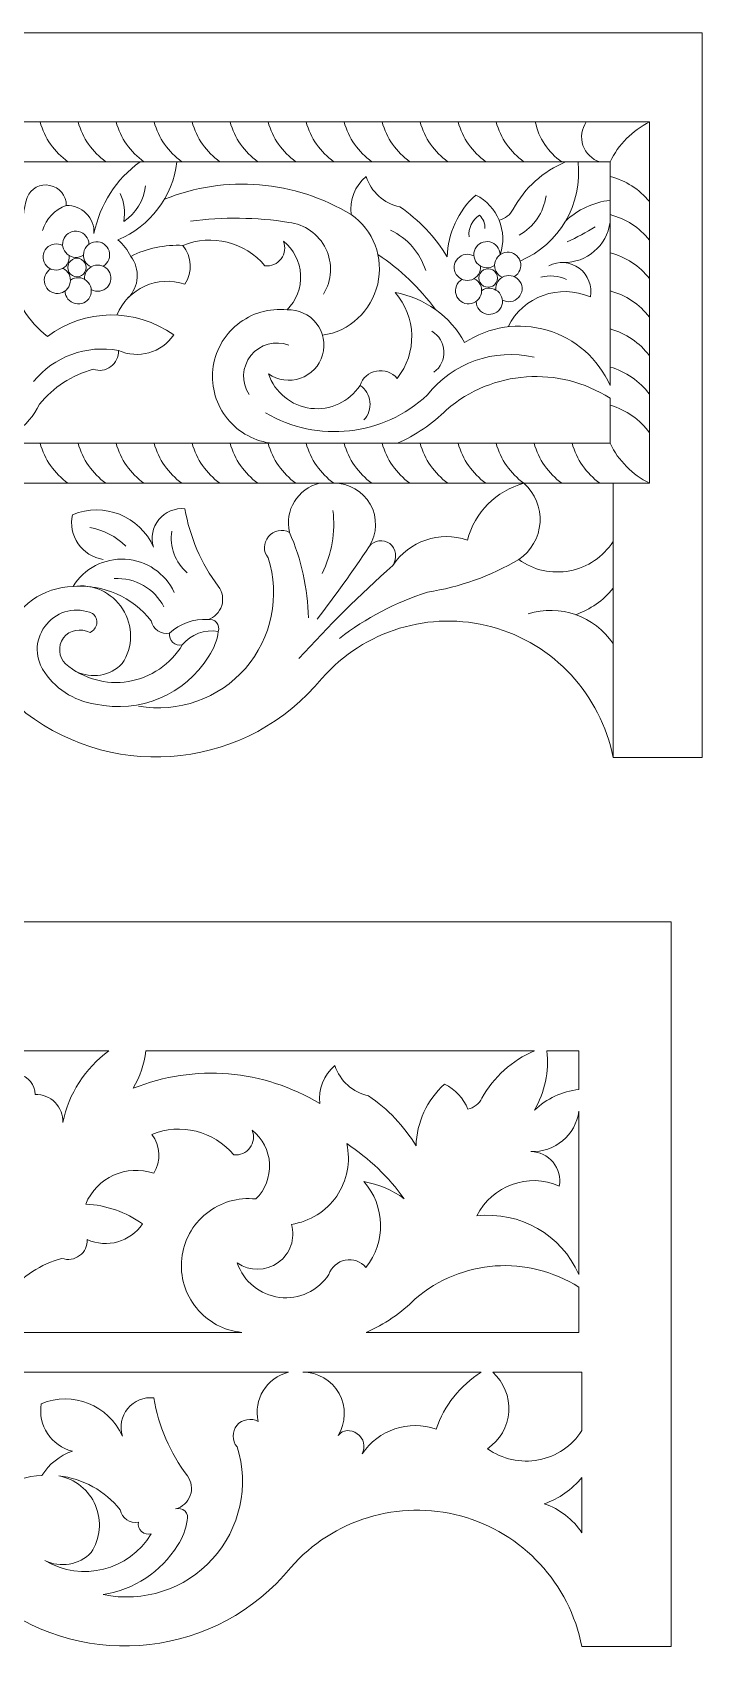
# Model space of a CAD drawing. Header units: millimetres. Extents: x 5491 to 5692, y 3893 to 3974.
# Drawn here: x 5658.9 to 5692.2, y 3892.7 to 3974.2 of the extents above; entities that cross this region are included whole.
import ezdxf

# ---------------------------------------------------------------- set-up
doc = ezdxf.new("R2010")
doc.units = ezdxf.units.MM
doc.header["$MEASUREMENT"] = 0
doc.layers.add('SITARA ALL', color=18, linetype='Continuous', true_color=0x000000)

msp = doc.modelspace()

# ---------------------------------------------------------------- linework, layer by layer
at = {"layer": 'SITARA ALL', "lineweight": 9}
for points, knots in [([(5665.958, 3946.409), (5665.514, 3947.365), (5664.58, 3947.998), (5663.528, 3948.057), (5662.476, 3948.116), (5661.484, 3947.601), (5660.937, 3946.701), (5659.452, 3946.671), (5658.137, 3945.735), (5657.622, 3944.342), (5657.107, 3942.949), (5657.475, 3941.402), (5658.583, 3940.413), (5663.159, 3936.932), (5669.662, 3937.687), (5673.307, 3942.133), (5675.402, 3944.528), (5678.677, 3945.522), (5681.75, 3944.696), (5684.822, 3943.869), (5687.165, 3941.323), (5687.776, 3938.201), (5687.776, 3938.201), (5692.208, 3938.201), (5692.208, 3938.201), (5692.208, 3938.201), (5692.208, 3974.22), (5692.208, 3974.22), (5692.208, 3974.22), (5592.217, 3974.22), (5592.217, 3974.22), (5592.217, 3974.22), (5492.227, 3974.22), (5492.227, 3974.22), (5492.227, 3974.22), (5492.227, 3938.201), (5492.227, 3938.201), (5492.227, 3938.201), (5496.658, 3938.201), (5496.658, 3938.201), (5497.253, 3941.326), (5499.574, 3943.842), (5502.642, 3944.684), (5505.71, 3945.527), (5509.019, 3944.517), (5511.127, 3942.133), (5514.777, 3937.691), (5521.279, 3936.927), (5525.851, 3940.413), (5526.951, 3941.411), (5527.328, 3942.98), (5526.802, 3944.369), (5526.276, 3945.758), (5524.983, 3946.683), (5523.498, 3946.701), (5522.946, 3947.599), (5521.945, 3948.119), (5520.893, 3948.056), (5519.842, 3947.993), (5518.916, 3947.367), (5518.476, 3946.409)], [0, 0, 0, 0, 0.047619, 0.047619, 0.047619, 0.095238, 0.095238, 0.095238, 0.142857, 0.142857, 0.142857, 0.190476, 0.190476, 0.190476, 0.238095, 0.238095, 0.238095, 0.285714, 0.285714, 0.285714, 0.333333, 0.333333, 0.333333, 0.380952, 0.380952, 0.380952, 0.428571, 0.428571, 0.428571, 0.47619, 0.47619, 0.47619, 0.52381, 0.52381, 0.52381, 0.571429, 0.571429, 0.571429, 0.619048, 0.619048, 0.619048, 0.666667, 0.666667, 0.666667, 0.714286, 0.714286, 0.714286, 0.761905, 0.761905, 0.761905, 0.809524, 0.809524, 0.809524, 0.857143, 0.857143, 0.857143, 0.904762, 0.904762, 0.904762, 1, 1, 1, 1]), ([(5592.217, 3969.788), (5592.217, 3969.788), (5494.845, 3969.788), (5494.845, 3969.788), (5494.845, 3969.788), (5592.217, 3969.788), (5592.217, 3969.788), (5592.217, 3969.788), (5689.589, 3969.788), (5689.589, 3969.788), (5688.732, 3969.363), (5688.042, 3968.666), (5687.627, 3967.805), (5687.627, 3967.805), (5645.843, 3967.805), (5645.843, 3967.805)], [0, 0, 0, 0, 0.166667, 0.166667, 0.166667, 0.333333, 0.333333, 0.333333, 0.5, 0.5, 0.5, 0.666667, 0.666667, 0.666667, 1, 1, 1, 1]), ([(5592.217, 3951.832), (5592.217, 3951.832), (5689.589, 3951.832), (5689.589, 3951.832), (5689.589, 3951.832), (5689.589, 3969.788), (5689.589, 3969.788), (5689.589, 3969.788), (5592.217, 3969.788), (5592.217, 3969.788), (5592.217, 3969.788), (5592.217, 3967.805), (5592.217, 3967.805), (5592.217, 3967.805), (5540.18, 3967.805), (5540.18, 3967.805)], [0, 0, 0, 0, 0.166667, 0.166667, 0.166667, 0.333333, 0.333333, 0.333333, 0.5, 0.5, 0.5, 0.666667, 0.666667, 0.666667, 1, 1, 1, 1]), ([(5686.445, 3969.788), (5686.208, 3969.449), (5686.147, 3969.016), (5686.28, 3968.624), (5686.414, 3968.232), (5686.724, 3967.928), (5687.12, 3967.805)], [0, 0, 0, 0, 0.333333, 0.333333, 0.333333, 1, 1, 1, 1]), ([(5656.329, 3953.816), (5657.594, 3953.861), (5658.726, 3954.611), (5659.259, 3955.759), (5659.949, 3956.601), (5660.883, 3957.208), (5661.932, 3957.496), (5662.228, 3957.392), (5662.557, 3957.441), (5662.809, 3957.629), (5663.061, 3957.817), (5663.203, 3958.115), (5663.188, 3958.429), (5664.172, 3957.991), (5665.328, 3958.316), (5665.938, 3959.203), (5664.054, 3960.559), (5661.509, 3960.527), (5659.662, 3959.123), (5658.711, 3959.869), (5658.054, 3960.929), (5657.809, 3962.114), (5656.64, 3962.418), (5655.68, 3963.252), (5655.214, 3964.367), (5654.748, 3965.483), (5654.835, 3966.759), (5655.441, 3967.805)], [0, 0, 0, 0, 0.1, 0.1, 0.1, 0.2, 0.2, 0.2, 0.3, 0.3, 0.3, 0.4, 0.4, 0.4, 0.5, 0.5, 0.5, 0.6, 0.6, 0.6, 0.7, 0.7, 0.7, 0.8, 0.8, 0.8, 1, 1, 1, 1]), ([(5664.262, 3967.805), (5663.081, 3966.946), (5662.265, 3965.677), (5661.974, 3964.246), (5661.991, 3964.617), (5661.851, 3964.979), (5661.59, 3965.243), (5661.328, 3965.507), (5660.97, 3965.649), (5660.598, 3965.636), (5660.026, 3965.438), (5659.586, 3964.973), (5659.421, 3964.391)], [0, 0, 0, 0, 0.2, 0.2, 0.2, 0.4, 0.4, 0.4, 0.6, 0.6, 0.6, 1, 1, 1, 1]), ([(5663.113, 3960.192), (5663.656, 3961.517), (5665.141, 3962.188), (5666.495, 3961.722), (5666.876, 3962.323), (5666.836, 3963.099), (5666.393, 3963.656), (5665.495, 3963.698), (5664.602, 3963.509), (5663.798, 3963.107), (5663.653, 3963.428), (5663.433, 3963.709), (5663.156, 3963.927), (5664.768, 3964.589), (5665.893, 3966.073), (5666.094, 3967.805)], [0, 0, 0, 0, 0.166667, 0.166667, 0.166667, 0.333333, 0.333333, 0.333333, 0.5, 0.5, 0.5, 0.666667, 0.666667, 0.666667, 1, 1, 1, 1]), ([(5687.627, 3967.805), (5687.627, 3967.805), (5687.627, 3956.691), (5687.627, 3956.691), (5687.041, 3958.022), (5685.898, 3959.026), (5684.503, 3959.437), (5683.108, 3959.847), (5681.61, 3959.626), (5680.397, 3958.824), (5679.679, 3960.135), (5678.409, 3961.05), (5676.938, 3961.314), (5678.008, 3960.107), (5678.05, 3958.303), (5677.04, 3957.046), (5676.788, 3957.343), (5676.396, 3957.481), (5676.014, 3957.407), (5675.632, 3957.334), (5675.321, 3957.064), (5675.198, 3956.695), (5674.666, 3955.878), (5673.716, 3955.436), (5672.749, 3955.555), (5671.782, 3955.674), (5670.962, 3956.346), (5670.644, 3957.267), (5671.108, 3956.941), (5671.7, 3956.859), (5672.235, 3957.047), (5672.77, 3957.234), (5673.179, 3957.665), (5673.337, 3958.21), (5673.494, 3958.754), (5673.379, 3959.341), (5673.026, 3959.785), (5672.674, 3960.229), (5672.134, 3960.476), (5671.568, 3960.447), (5672.034, 3960.906), (5672.282, 3961.543), (5672.247, 3962.196), (5672.212, 3962.849), (5671.902, 3963.454), (5671.389, 3963.86), (5671.507, 3963.571), (5671.464, 3963.241), (5671.277, 3962.991), (5671.09, 3962.741), (5670.782, 3962.607), (5670.472, 3962.638), (5669.476, 3963.826), (5667.83, 3964.237), (5666.393, 3963.656)], [0, 0, 0, 0, 0.052632, 0.052632, 0.052632, 0.105263, 0.105263, 0.105263, 0.157895, 0.157895, 0.157895, 0.210526, 0.210526, 0.210526, 0.263158, 0.263158, 0.263158, 0.315789, 0.315789, 0.315789, 0.368421, 0.368421, 0.368421, 0.421053, 0.421053, 0.421053, 0.473684, 0.473684, 0.473684, 0.526316, 0.526316, 0.526316, 0.578947, 0.578947, 0.578947, 0.631579, 0.631579, 0.631579, 0.684211, 0.684211, 0.684211, 0.736842, 0.736842, 0.736842, 0.789474, 0.789474, 0.789474, 0.842105, 0.842105, 0.842105, 0.894737, 0.894737, 0.894737, 1, 1, 1, 1]), ([(5685.417, 3967.805), (5684.305, 3967.34), (5683.385, 3966.512), (5682.807, 3965.455), (5682.667, 3965.179), (5682.413, 3964.978), (5682.112, 3964.904)], [0, 0, 0, 0, 0.333333, 0.333333, 0.333333, 1, 1, 1, 1]), ([(5660.598, 3965.636), (5660.602, 3966.125), (5660.256, 3966.546), (5659.776, 3966.638), (5659.296, 3966.729), (5658.833, 3966.498), (5658.657, 3966.042), (5658.463, 3965.446), (5658.397, 3964.817), (5658.464, 3964.194)], [0, 0, 0, 0, 0.25, 0.25, 0.25, 0.5, 0.5, 0.5, 1, 1, 1, 1]), ([(5664.532, 3966.606), (5664.46, 3965.884), (5664.061, 3965.235), (5663.45, 3964.845), (5663.539, 3965.316), (5663.48, 3965.803), (5663.281, 3966.24)], [0, 0, 0, 0, 0.333333, 0.333333, 0.333333, 1, 1, 1, 1]), ([(5673.337, 3959.186), (5674.682, 3959.39), (5675.768, 3960.393), (5676.075, 3961.719), (5676.383, 3963.045), (5675.872, 3964.409), (5674.754, 3965.184), (5674.659, 3965.901), (5674.942, 3966.617), (5675.501, 3967.076), (5675.753, 3966.313), (5676.388, 3965.741), (5677.173, 3965.57), (5678.13, 3964.92), (5678.935, 3964.071), (5679.533, 3963.081), (5679.563, 3964.256), (5680.075, 3965.367), (5680.949, 3966.153), (5682.038, 3965.614), (5682.556, 3964.347), (5682.16, 3963.198), (5682.154, 3963.5), (5681.942, 3963.759), (5681.648, 3963.825), (5681.353, 3963.891), (5681.057, 3963.759), (5680.923, 3963.489), (5680.788, 3963.218), (5680.856, 3962.891), (5681.086, 3962.696), (5681.317, 3962.501), (5681.64, 3962.48), (5681.884, 3962.657)], [0, 0, 0, 0, 0.083333, 0.083333, 0.083333, 0.166667, 0.166667, 0.166667, 0.25, 0.25, 0.25, 0.333333, 0.333333, 0.333333, 0.416667, 0.416667, 0.416667, 0.5, 0.5, 0.5, 0.583333, 0.583333, 0.583333, 0.666667, 0.666667, 0.666667, 0.75, 0.75, 0.75, 0.833333, 0.833333, 0.833333, 1, 1, 1, 1]), ([(5673.376, 3961.228), (5673.802, 3961.911), (5673.847, 3962.766), (5673.496, 3963.49), (5673.145, 3964.215), (5672.453, 3964.708), (5671.653, 3964.798), (5670.036, 3965.053), (5668.39, 3965.074), (5666.767, 3964.861)], [0, 0, 0, 0, 0.25, 0.25, 0.25, 0.5, 0.5, 0.5, 1, 1, 1, 1]), ([(5681.4, 3964.493), (5681.424, 3964.742), (5681.324, 3964.987), (5681.134, 3965.149), (5680.771, 3964.923), (5680.571, 3964.508), (5680.62, 3964.083)], [0, 0, 0, 0, 0.333333, 0.333333, 0.333333, 1, 1, 1, 1]), ([(5661.722, 3963.716), (5661.716, 3964.018), (5661.504, 3964.277), (5661.209, 3964.343), (5660.914, 3964.409), (5660.619, 3964.277), (5660.484, 3964.007), (5660.35, 3963.736), (5660.417, 3963.409), (5660.648, 3963.214), (5660.878, 3963.019), (5661.201, 3962.998), (5661.446, 3963.175)], [0, 0, 0, 0, 0.2, 0.2, 0.2, 0.4, 0.4, 0.4, 0.6, 0.6, 0.6, 1, 1, 1, 1]), ([(5660.416, 3963.649), (5660.151, 3963.794), (5659.821, 3963.74), (5659.617, 3963.518), (5659.412, 3963.296), (5659.378, 3962.974), (5659.545, 3962.722), (5659.712, 3962.47), (5660.029, 3962.365), (5660.314, 3962.467), (5660.598, 3962.569), (5660.777, 3962.839), (5660.746, 3963.139)], [0, 0, 0, 0, 0.2, 0.2, 0.2, 0.4, 0.4, 0.4, 0.6, 0.6, 0.6, 1, 1, 1, 1]), ([(5662.433, 3962.619), (5662.692, 3962.775), (5662.81, 3963.088), (5662.72, 3963.376), (5662.63, 3963.664), (5662.368, 3963.855), (5662.066, 3963.836), (5661.765, 3963.817), (5661.515, 3963.595), (5661.461, 3963.298), (5661.407, 3963.001), (5661.551, 3962.711), (5661.827, 3962.588)], [0, 0, 0, 0, 0.2, 0.2, 0.2, 0.4, 0.4, 0.4, 0.6, 0.6, 0.6, 1, 1, 1, 1]), ([(5680.854, 3963.131), (5680.59, 3963.276), (5680.26, 3963.222), (5680.055, 3963), (5679.851, 3962.778), (5679.817, 3962.456), (5679.984, 3962.204), (5680.151, 3961.952), (5680.468, 3961.847), (5680.752, 3961.949), (5681.036, 3962.051), (5681.216, 3962.321), (5681.184, 3962.621)], [0, 0, 0, 0, 0.2, 0.2, 0.2, 0.4, 0.4, 0.4, 0.6, 0.6, 0.6, 1, 1, 1, 1]), ([(5682.872, 3962.101), (5683.13, 3962.257), (5683.249, 3962.57), (5683.159, 3962.858), (5683.068, 3963.146), (5682.806, 3963.337), (5682.505, 3963.318), (5682.203, 3963.299), (5681.954, 3963.077), (5681.9, 3962.78), (5681.846, 3962.483), (5681.99, 3962.193), (5682.266, 3962.069)], [0, 0, 0, 0, 0.2, 0.2, 0.2, 0.4, 0.4, 0.4, 0.6, 0.6, 0.6, 1, 1, 1, 1]), ([(5659.821, 3962.484), (5659.563, 3962.327), (5659.444, 3962.015), (5659.535, 3961.726), (5659.625, 3961.438), (5659.887, 3961.248), (5660.188, 3961.267), (5660.49, 3961.285), (5660.739, 3961.507), (5660.793, 3961.805), (5660.847, 3962.102), (5660.703, 3962.392), (5660.427, 3962.515)], [0, 0, 0, 0, 0.2, 0.2, 0.2, 0.4, 0.4, 0.4, 0.6, 0.6, 0.6, 1, 1, 1, 1]), ([(5661.587, 3962.551), (5661.587, 3962.715), (5661.499, 3962.867), (5661.357, 3962.949), (5661.215, 3963.031), (5661.04, 3963.031), (5660.898, 3962.949), (5660.756, 3962.867), (5660.668, 3962.715), (5660.668, 3962.551), (5660.668, 3962.387), (5660.756, 3962.235), (5660.898, 3962.153), (5661.04, 3962.071), (5661.215, 3962.071), (5661.357, 3962.153), (5661.499, 3962.235), (5661.587, 3962.387), (5661.587, 3962.551)], [0, 0, 0, 0, 0.166667, 0.166667, 0.166667, 0.333333, 0.333333, 0.333333, 0.5, 0.5, 0.5, 0.666667, 0.666667, 0.666667, 0.833333, 0.833333, 0.833333, 1, 1, 1, 1]), ([(5661.839, 3961.454), (5662.104, 3961.308), (5662.433, 3961.362), (5662.638, 3961.584), (5662.843, 3961.807), (5662.876, 3962.129), (5662.709, 3962.38), (5662.542, 3962.632), (5662.225, 3962.737), (5661.941, 3962.635), (5661.657, 3962.533), (5661.477, 3962.264), (5661.509, 3961.963)], [0, 0, 0, 0, 0.2, 0.2, 0.2, 0.4, 0.4, 0.4, 0.6, 0.6, 0.6, 1, 1, 1, 1]), ([(5682.025, 3962.033), (5682.025, 3962.197), (5681.938, 3962.349), (5681.795, 3962.431), (5681.653, 3962.513), (5681.478, 3962.513), (5681.336, 3962.431), (5681.194, 3962.349), (5681.107, 3962.197), (5681.107, 3962.033), (5681.107, 3961.869), (5681.194, 3961.718), (5681.336, 3961.635), (5681.478, 3961.553), (5681.653, 3961.553), (5681.795, 3961.635), (5681.938, 3961.718), (5682.025, 3961.869), (5682.025, 3962.033)], [0, 0, 0, 0, 0.166667, 0.166667, 0.166667, 0.333333, 0.333333, 0.333333, 0.5, 0.5, 0.5, 0.666667, 0.666667, 0.666667, 0.833333, 0.833333, 0.833333, 1, 1, 1, 1]), ([(5684.575, 3962.643), (5685.064, 3962.893), (5685.653, 3962.844), (5686.094, 3962.516), (5686.536, 3962.188), (5686.751, 3961.63), (5686.653, 3961.089), (5685.109, 3961.771), (5683.304, 3961.12), (5682.555, 3959.608)], [0, 0, 0, 0, 0.25, 0.25, 0.25, 0.5, 0.5, 0.5, 1, 1, 1, 1]), ([(5660.533, 3961.386), (5660.539, 3961.084), (5660.751, 3960.825), (5661.045, 3960.759), (5661.34, 3960.693), (5661.636, 3960.825), (5661.77, 3961.096), (5661.905, 3961.366), (5661.837, 3961.693), (5661.607, 3961.889), (5661.376, 3962.084), (5661.053, 3962.104), (5660.809, 3961.927)], [0, 0, 0, 0, 0.2, 0.2, 0.2, 0.4, 0.4, 0.4, 0.6, 0.6, 0.6, 1, 1, 1, 1]), ([(5680.26, 3961.966), (5680.001, 3961.809), (5679.883, 3961.497), (5679.973, 3961.208), (5680.063, 3960.92), (5680.325, 3960.73), (5680.627, 3960.749), (5680.928, 3960.767), (5681.178, 3960.989), (5681.232, 3961.286), (5681.286, 3961.584), (5681.142, 3961.874), (5680.866, 3961.997)], [0, 0, 0, 0, 0.2, 0.2, 0.2, 0.4, 0.4, 0.4, 0.6, 0.6, 0.6, 1, 1, 1, 1]), ([(5682.277, 3960.936), (5682.542, 3960.79), (5682.872, 3960.844), (5683.077, 3961.066), (5683.281, 3961.289), (5683.315, 3961.61), (5683.148, 3961.862), (5682.981, 3962.114), (5682.664, 3962.219), (5682.379, 3962.117), (5682.095, 3962.015), (5681.916, 3961.746), (5681.947, 3961.445)], [0, 0, 0, 0, 0.2, 0.2, 0.2, 0.4, 0.4, 0.4, 0.6, 0.6, 0.6, 1, 1, 1, 1]), ([(5680.971, 3960.868), (5680.977, 3960.566), (5681.189, 3960.307), (5681.484, 3960.241), (5681.779, 3960.175), (5682.074, 3960.307), (5682.209, 3960.578), (5682.343, 3960.848), (5682.276, 3961.175), (5682.045, 3961.371), (5681.815, 3961.566), (5681.492, 3961.586), (5681.247, 3961.409)], [0, 0, 0, 0, 0.2, 0.2, 0.2, 0.4, 0.4, 0.4, 0.6, 0.6, 0.6, 1, 1, 1, 1]), ([(5671.568, 3960.447), (5670.685, 3960.545), (5669.8, 3960.287), (5669.108, 3959.73), (5668.417, 3959.173), (5667.976, 3958.367), (5667.883, 3957.484), (5667.791, 3956.601), (5668.054, 3955.717), (5668.615, 3955.029), (5669.175, 3954.34), (5669.983, 3953.904), (5670.867, 3953.816)], [0, 0, 0, 0, 0.2, 0.2, 0.2, 0.4, 0.4, 0.4, 0.6, 0.6, 0.6, 1, 1, 1, 1]), ([(5678.871, 3957.35), (5679.201, 3957.593), (5679.387, 3957.986), (5679.367, 3958.395), (5679.347, 3958.804), (5679.126, 3959.175), (5678.774, 3959.385)], [0, 0, 0, 0, 0.333333, 0.333333, 0.333333, 1, 1, 1, 1]), ([(5671.655, 3958.698), (5670.982, 3958.95), (5670.224, 3958.741), (5669.777, 3958.179), (5669.329, 3957.617), (5669.284, 3956.847), (5669.681, 3956.249)], [0, 0, 0, 0, 0.333333, 0.333333, 0.333333, 1, 1, 1, 1]), ([(5670.501, 3955.329), (5673.088, 3953.817), (5676.356, 3954.177), (5678.548, 3956.219), (5679.799, 3957.823), (5681.871, 3958.554), (5683.853, 3958.093)], [0, 0, 0, 0, 0.333333, 0.333333, 0.333333, 1, 1, 1, 1]), ([(5635.801, 3953.816), (5635.801, 3953.816), (5670.867, 3953.816), (5670.867, 3953.816), (5670.867, 3953.816), (5687.627, 3953.816), (5687.627, 3953.816), (5687.627, 3953.816), (5687.627, 3956.058), (5687.627, 3956.058), (5685.086, 3957.683), (5681.783, 3957.453), (5679.496, 3955.486), (5678.793, 3954.778), (5677.961, 3954.211), (5677.044, 3953.816)], [0, 0, 0, 0, 0.166667, 0.166667, 0.166667, 0.333333, 0.333333, 0.333333, 0.5, 0.5, 0.5, 0.666667, 0.666667, 0.666667, 1, 1, 1, 1]), ([(5675.389, 3954.977), (5675.619, 3955.219), (5675.73, 3955.55), (5675.693, 3955.882), (5675.656, 3956.213), (5675.476, 3956.51), (5675.198, 3956.695)], [0, 0, 0, 0, 0.333333, 0.333333, 0.333333, 1, 1, 1, 1]), ([(5672.516, 3953.816), (5672.741, 3953.018), (5673.227, 3952.32), (5673.898, 3951.832), (5674.647, 3951.842), (5675.341, 3951.441), (5675.708, 3950.788), (5676.075, 3950.135), (5676.051, 3949.327), (5675.654, 3948.692), (5675.903, 3949.003), (5676.352, 3949.066), (5676.677, 3948.836), (5677.003, 3948.606), (5677.04, 3948.087), (5676.83, 3947.748), (5675.19, 3946.29), (5673.631, 3944.744), (5672.158, 3943.118)], [0, 0, 0, 0, 0.142857, 0.142857, 0.142857, 0.285714, 0.285714, 0.285714, 0.428571, 0.428571, 0.428571, 0.571429, 0.571429, 0.571429, 0.714286, 0.714286, 0.714286, 1, 1, 1, 1]), ([(5673.186, 3951.832), (5672.101, 3951.567), (5671.432, 3950.477), (5671.691, 3949.389), (5671.336, 3949.578), (5670.898, 3949.489), (5670.644, 3949.178), (5670.39, 3948.866), (5670.376, 3948.439), (5670.633, 3948.13), (5671.24, 3946.225), (5670.81, 3944.141), (5669.499, 3942.632), (5668.188, 3941.123), (5666.165, 3940.411), (5664.194, 3940.746)], [0, 0, 0, 0, 0.166667, 0.166667, 0.166667, 0.333333, 0.333333, 0.333333, 0.5, 0.5, 0.5, 0.666667, 0.666667, 0.666667, 1, 1, 1, 1]), ([(5676.83, 3947.748), (5677.63, 3948.964), (5679.156, 3949.481), (5680.532, 3949.005), (5680.896, 3950.381), (5681.968, 3951.459), (5683.342, 3951.832), (5683.898, 3951.339), (5684.195, 3950.615), (5684.145, 3949.873), (5684.096, 3949.131), (5683.701, 3948.451), (5683.084, 3948.036), (5681.689, 3947.219), (5680.152, 3946.671), (5678.555, 3946.42), (5676.973, 3945.911), (5675.49, 3945.134), (5674.17, 3944.123)], [0, 0, 0, 0, 0.142857, 0.142857, 0.142857, 0.285714, 0.285714, 0.285714, 0.428571, 0.428571, 0.428571, 0.571429, 0.571429, 0.571429, 0.714286, 0.714286, 0.714286, 1, 1, 1, 1]), ([(5668.152, 3944.467), (5668.207, 3944.621), (5668.173, 3944.793), (5668.064, 3944.915), (5667.956, 3945.037), (5667.791, 3945.091), (5667.631, 3945.054), (5667.962, 3945.159), (5668.22, 3945.419), (5668.323, 3945.75), (5668.426, 3946.082), (5668.361, 3946.44), (5668.148, 3946.713), (5667.299, 3947.846), (5666.732, 3949.166), (5666.496, 3950.562), (5666.003, 3950.615), (5665.516, 3950.416), (5665.201, 3950.033), (5664.886, 3949.649), (5664.785, 3949.137), (5664.934, 3948.663), (5664.248, 3950.204), (5662.461, 3950.918), (5660.904, 3950.268), (5660.795, 3949.77), (5660.897, 3949.249), (5661.185, 3948.829), (5661.474, 3948.408), (5661.921, 3948.126), (5662.425, 3948.049)], [0, 0, 0, 0, 0.090909, 0.090909, 0.090909, 0.181818, 0.181818, 0.181818, 0.272727, 0.272727, 0.272727, 0.363636, 0.363636, 0.363636, 0.454545, 0.454545, 0.454545, 0.545455, 0.545455, 0.545455, 0.636364, 0.636364, 0.636364, 0.727273, 0.727273, 0.727273, 0.818182, 0.818182, 0.818182, 1, 1, 1, 1]), ([(5683.084, 3948.036), (5683.819, 3947.51), (5684.737, 3947.31), (5685.624, 3947.48), (5686.511, 3947.65), (5687.287, 3948.173), (5687.776, 3948.933)], [0, 0, 0, 0, 0.333333, 0.333333, 0.333333, 1, 1, 1, 1]), ([(5661.082, 3942.478), (5661.854, 3942.096), (5662.783, 3942.255), (5663.382, 3942.873), (5663.923, 3943.695), (5663.929, 3944.759), (5663.396, 3945.587), (5662.864, 3946.415), (5661.909, 3946.853), (5660.937, 3946.701), (5662.432, 3946.814), (5663.887, 3946.176), (5664.82, 3945.001), (5664.906, 3944.581), (5665.309, 3944.305), (5665.731, 3944.376)], [0, 0, 0, 0, 0.166667, 0.166667, 0.166667, 0.333333, 0.333333, 0.333333, 0.5, 0.5, 0.5, 0.666667, 0.666667, 0.666667, 1, 1, 1, 1]), ([(5667.631, 3945.054), (5666.931, 3945.101), (5666.244, 3944.855), (5665.731, 3944.376), (5665.703, 3944.206), (5665.764, 3944.032), (5665.892, 3943.916), (5666.02, 3943.8), (5666.197, 3943.758), (5666.364, 3943.803), (5665.784, 3942.832), (5664.805, 3942.166), (5663.689, 3941.981), (5662.573, 3941.797), (5661.427, 3942.117), (5660.565, 3942.849), (5660.212, 3943.194), (5660.164, 3943.746), (5660.454, 3944.146), (5660.743, 3944.547), (5661.337, 3944.644), (5661.776, 3944.417), (5661.955, 3944.493), (5662.082, 3944.658), (5662.108, 3944.852), (5662.134, 3945.045), (5662.059, 3945.237), (5661.906, 3945.358), (5661.113, 3945.711), (5660.182, 3945.497), (5659.622, 3944.833), (5659.061, 3944.17), (5658.991, 3943.24), (5659.471, 3942.517)], [0, 0, 0, 0, 0.083333, 0.083333, 0.083333, 0.166667, 0.166667, 0.166667, 0.25, 0.25, 0.25, 0.333333, 0.333333, 0.333333, 0.416667, 0.416667, 0.416667, 0.5, 0.5, 0.5, 0.583333, 0.583333, 0.583333, 0.666667, 0.666667, 0.666667, 0.75, 0.75, 0.75, 0.833333, 0.833333, 0.833333, 1, 1, 1, 1]), ([(5659.422, 3942.597), (5659.992, 3941.65), (5660.957, 3941.011), (5662.051, 3940.855), (5664.243, 3940.366), (5666.502, 3941.319), (5667.678, 3943.233), (5667.932, 3943.601), (5668.094, 3944.024), (5668.152, 3944.467), (5667.48, 3944.578), (5666.8, 3944.326), (5666.364, 3943.803)], [0, 0, 0, 0, 0.2, 0.2, 0.2, 0.4, 0.4, 0.4, 0.6, 0.6, 0.6, 1, 1, 1, 1]), ([(5690.658, 3930.033), (5690.658, 3930.033), (5590.668, 3930.033), (5590.668, 3930.033), (5590.668, 3930.033), (5490.677, 3930.033), (5490.677, 3930.033), (5490.677, 3930.033), (5490.677, 3894.013), (5490.677, 3894.013), (5490.677, 3894.013), (5495.109, 3894.013), (5495.109, 3894.013), (5495.703, 3897.139), (5498.024, 3899.654), (5501.092, 3900.497), (5504.161, 3901.34), (5507.47, 3900.33), (5509.577, 3897.946), (5513.228, 3893.504), (5519.729, 3892.739), (5524.301, 3896.226), (5524.433, 3896.344), (5524.555, 3896.471), (5524.667, 3896.607), (5525.326, 3897.119), (5526.249, 3897.119), (5526.908, 3896.607), (5527.02, 3896.471), (5527.143, 3896.344), (5527.274, 3896.226), (5531.094, 3894.055), (5535.633, 3893.534), (5539.845, 3894.783), (5544.057, 3896.033), (5547.568, 3898.925), (5549.586, 3902.828), (5550.603, 3900.188), (5553.39, 3898.684), (5556.154, 3899.289), (5559.724, 3899.554), (5563.293, 3898.736), (5566.392, 3896.943), (5573.62, 3892.893), (5582.479, 3893.13), (5589.474, 3897.571), (5590.105, 3898.139), (5590.516, 3898.911), (5590.634, 3899.752), (5590.634, 3899.752), (5590.701, 3899.752), (5590.701, 3899.752), (5590.819, 3898.911), (5591.23, 3898.139), (5591.861, 3897.571), (5598.858, 3893.134), (5607.717, 3892.889), (5614.943, 3896.943), (5618.042, 3898.736), (5621.611, 3899.554), (5625.181, 3899.289), (5627.946, 3898.687), (5630.734, 3900.187), (5631.749, 3902.828), (5633.772, 3898.928), (5637.297, 3896.021), (5641.511, 3894.777), (5645.725, 3893.533), (5650.245, 3894.049), (5654.061, 3896.226), (5654.192, 3896.344), (5654.315, 3896.471), (5654.427, 3896.607), (5655.086, 3897.119), (5656.009, 3897.119), (5656.668, 3896.607), (5656.78, 3896.471), (5656.903, 3896.344), (5657.034, 3896.226), (5661.61, 3892.745), (5668.113, 3893.499), (5671.758, 3897.946), (5673.853, 3900.341), (5677.128, 3901.335), (5680.2, 3900.509), (5683.273, 3899.682), (5685.616, 3897.136), (5686.226, 3894.013), (5686.226, 3894.013), (5690.658, 3894.013), (5690.658, 3894.013), (5690.658, 3894.013), (5690.658, 3930.033), (5690.658, 3930.033)], [0, 0, 0, 0, 0.032258, 0.032258, 0.032258, 0.064516, 0.064516, 0.064516, 0.096774, 0.096774, 0.096774, 0.129032, 0.129032, 0.129032, 0.16129, 0.16129, 0.16129, 0.193548, 0.193548, 0.193548, 0.225806, 0.225806, 0.225806, 0.258065, 0.258065, 0.258065, 0.290323, 0.290323, 0.290323, 0.322581, 0.322581, 0.322581, 0.354839, 0.354839, 0.354839, 0.387097, 0.387097, 0.387097, 0.419355, 0.419355, 0.419355, 0.451613, 0.451613, 0.451613, 0.483871, 0.483871, 0.483871, 0.516129, 0.516129, 0.516129, 0.548387, 0.548387, 0.548387, 0.580645, 0.580645, 0.580645, 0.612903, 0.612903, 0.612903, 0.645161, 0.645161, 0.645161, 0.677419, 0.677419, 0.677419, 0.709677, 0.709677, 0.709677, 0.741935, 0.741935, 0.741935, 0.774194, 0.774194, 0.774194, 0.806452, 0.806452, 0.806452, 0.83871, 0.83871, 0.83871, 0.870968, 0.870968, 0.870968, 0.903226, 0.903226, 0.903226, 0.935484, 0.935484, 0.935484, 0.967742, 0.967742, 0.967742, 1, 1, 1, 1]), ([(5654.629, 3923.617), (5654.629, 3923.617), (5662.713, 3923.617), (5662.713, 3923.617), (5661.532, 3922.759), (5660.715, 3921.49), (5660.425, 3920.059), (5660.441, 3920.43), (5660.302, 3920.791), (5660.04, 3921.055), (5659.778, 3921.319), (5659.42, 3921.462), (5659.049, 3921.448), (5659.053, 3921.937), (5658.707, 3922.359), (5658.227, 3922.45), (5657.746, 3922.542), (5657.283, 3922.311), (5657.108, 3921.855), (5656.913, 3921.259), (5656.847, 3920.629), (5656.915, 3920.006), (5656.553, 3920.958), (5655.886, 3921.763), (5655.018, 3922.296), (5654.6, 3922.594), (5654.439, 3923.14), (5654.629, 3923.617)], [0, 0, 0, 0, 0.111111, 0.111111, 0.111111, 0.222222, 0.222222, 0.222222, 0.333333, 0.333333, 0.333333, 0.444444, 0.444444, 0.444444, 0.555556, 0.555556, 0.555556, 0.666667, 0.666667, 0.666667, 0.777778, 0.777778, 0.777778, 0.888889, 0.888889, 0.888889, 1, 1, 1, 1]), ([(5663.926, 3921.76), (5664.258, 3922.33), (5664.469, 3922.962), (5664.545, 3923.617), (5664.545, 3923.617), (5683.867, 3923.617), (5683.867, 3923.617), (5682.755, 3923.153), (5681.835, 3922.325), (5681.258, 3921.267), (5681.117, 3920.991), (5680.863, 3920.79), (5680.563, 3920.717), (5680.34, 3921.261), (5679.926, 3921.705), (5679.399, 3921.966), (5678.525, 3921.18), (5678.014, 3920.069), (5677.984, 3918.894), (5677.385, 3919.884), (5676.58, 3920.732), (5675.624, 3921.382), (5674.839, 3921.553), (5674.203, 3922.126), (5673.952, 3922.889), (5673.392, 3922.429), (5673.109, 3921.714), (5673.204, 3920.997), (5670.404, 3922.699), (5666.967, 3922.983), (5663.926, 3921.76)], [0, 0, 0, 0, 0.1, 0.1, 0.1, 0.2, 0.2, 0.2, 0.3, 0.3, 0.3, 0.4, 0.4, 0.4, 0.5, 0.5, 0.5, 0.6, 0.6, 0.6, 0.7, 0.7, 0.7, 0.8, 0.8, 0.8, 0.9, 0.9, 0.9, 1, 1, 1, 1]), ([(5683.867, 3920.675), (5684.386, 3921.563), (5684.603, 3922.595), (5684.486, 3923.617), (5684.486, 3923.617), (5686.077, 3923.617), (5686.077, 3923.617), (5686.077, 3923.617), (5686.077, 3921.706), (5686.077, 3921.706), (5685.249, 3921.608), (5684.474, 3921.247), (5683.867, 3920.675)], [0, 0, 0, 0, 0.25, 0.25, 0.25, 0.5, 0.5, 0.5, 0.75, 0.75, 0.75, 1, 1, 1, 1]), ([(5681.006, 3915.42), (5681.754, 3916.931), (5683.561, 3917.583), (5685.103, 3916.902), (5685.181, 3917.324), (5685.067, 3917.759), (5684.793, 3918.089), (5684.519, 3918.419), (5684.116, 3918.611), (5683.687, 3918.612), (5684.881, 3918.567), (5685.914, 3919.432), (5686.077, 3920.616), (5686.077, 3920.616), (5686.077, 3912.503), (5686.077, 3912.503), (5685.207, 3914.482), (5683.154, 3915.665), (5681.006, 3915.42)], [0, 0, 0, 0, 0.166667, 0.166667, 0.166667, 0.333333, 0.333333, 0.333333, 0.5, 0.5, 0.5, 0.666667, 0.666667, 0.666667, 0.833333, 0.833333, 0.833333, 1, 1, 1, 1]), ([(5654.78, 3909.629), (5656.045, 3909.674), (5657.177, 3910.424), (5657.71, 3911.572), (5658.399, 3912.414), (5659.334, 3913.021), (5660.383, 3913.309), (5660.679, 3913.204), (5661.008, 3913.254), (5661.26, 3913.442), (5661.512, 3913.629), (5661.654, 3913.928), (5661.638, 3914.241), (5662.623, 3913.804), (5663.778, 3914.128), (5664.388, 3915.016), (5663.562, 3915.611), (5662.581, 3915.955), (5661.563, 3916.004), (5662.106, 3917.33), (5663.592, 3918), (5664.946, 3917.534), (5665.327, 3918.136), (5665.286, 3918.912), (5664.844, 3919.469), (5666.279, 3920.049), (5667.927, 3919.637), (5668.922, 3918.451), (5669.234, 3918.42), (5669.538, 3918.554), (5669.726, 3918.805), (5669.913, 3919.055), (5669.957, 3919.383), (5669.84, 3919.673), (5670.352, 3919.267), (5670.665, 3918.661), (5670.699, 3918.009), (5670.734, 3917.356), (5670.484, 3916.718), (5670.018, 3916.26), (5669.136, 3916.358), (5668.25, 3916.099), (5667.559, 3915.542), (5666.867, 3914.985), (5666.427, 3914.18), (5666.334, 3913.297), (5666.241, 3912.414), (5666.504, 3911.53), (5667.065, 3910.841), (5667.626, 3910.153), (5668.434, 3909.717), (5669.318, 3909.629), (5669.318, 3909.629), (5654.78, 3909.629), (5654.78, 3909.629)], [0, 0, 0, 0, 0.055556, 0.055556, 0.055556, 0.111111, 0.111111, 0.111111, 0.166667, 0.166667, 0.166667, 0.222222, 0.222222, 0.222222, 0.277778, 0.277778, 0.277778, 0.333333, 0.333333, 0.333333, 0.388889, 0.388889, 0.388889, 0.444444, 0.444444, 0.444444, 0.5, 0.5, 0.5, 0.555556, 0.555556, 0.555556, 0.611111, 0.611111, 0.611111, 0.666667, 0.666667, 0.666667, 0.722222, 0.722222, 0.722222, 0.777778, 0.777778, 0.777778, 0.833333, 0.833333, 0.833333, 0.888889, 0.888889, 0.888889, 0.944444, 0.944444, 0.944444, 1, 1, 1, 1]), ([(5669.095, 3913.08), (5669.706, 3912.653), (5670.521, 3912.659), (5671.126, 3913.095), (5671.731, 3913.531), (5671.999, 3914.284), (5671.787, 3914.999), (5672.701, 3915.134), (5673.517, 3915.644), (5674.039, 3916.406), (5674.561, 3917.167), (5674.743, 3918.108), (5674.539, 3919.009), (5675.648, 3918.274), (5676.617, 3917.348), (5677.4, 3916.274), (5676.802, 3916.705), (5676.114, 3916.996), (5675.389, 3917.126), (5676.458, 3915.92), (5676.5, 3914.116), (5675.49, 3912.859), (5675.239, 3913.156), (5674.847, 3913.294), (5674.465, 3913.22), (5674.083, 3913.146), (5673.771, 3912.876), (5673.648, 3912.507), (5673.116, 3911.691), (5672.166, 3911.249), (5671.199, 3911.368), (5670.232, 3911.487), (5669.413, 3912.159), (5669.095, 3913.08)], [0, 0, 0, 0, 0.090909, 0.090909, 0.090909, 0.181818, 0.181818, 0.181818, 0.272727, 0.272727, 0.272727, 0.363636, 0.363636, 0.363636, 0.454545, 0.454545, 0.454545, 0.545455, 0.545455, 0.545455, 0.636364, 0.636364, 0.636364, 0.727273, 0.727273, 0.727273, 0.818182, 0.818182, 0.818182, 0.909091, 0.909091, 0.909091, 1, 1, 1, 1]), ([(5675.495, 3909.629), (5676.411, 3910.024), (5677.244, 3910.59), (5677.947, 3911.298), (5680.231, 3913.263), (5683.539, 3913.495), (5686.077, 3911.871), (5686.077, 3911.871), (5686.077, 3909.629), (5686.077, 3909.629), (5686.077, 3909.629), (5675.495, 3909.629), (5675.495, 3909.629)], [0, 0, 0, 0, 0.25, 0.25, 0.25, 0.5, 0.5, 0.5, 0.75, 0.75, 0.75, 1, 1, 1, 1]), ([(5639.458, 3907.645), (5640.543, 3907.381), (5641.211, 3906.288), (5640.953, 3905.202), (5641.299, 3905.401), (5641.738, 3905.327), (5642, 3905.026), (5642.262, 3904.725), (5642.257, 3904.258), (5642.012, 3903.942), (5641.398, 3901.995), (5641.866, 3899.868), (5643.24, 3898.357), (5644.613, 3896.846), (5646.666, 3896.174), (5648.663, 3896.6), (5647.131, 3896.83), (5645.778, 3897.726), (5644.966, 3899.045), (5644.713, 3899.413), (5644.551, 3899.836), (5644.493, 3900.279), (5644.434, 3900.442), (5644.474, 3900.623), (5644.595, 3900.746), (5644.717, 3900.868), (5644.9, 3900.909), (5645.063, 3900.852), (5644.725, 3900.941), (5644.452, 3901.19), (5644.335, 3901.519), (5644.217, 3901.848), (5644.271, 3902.216), (5644.476, 3902.499), (5645.337, 3903.638), (5645.91, 3904.967), (5646.149, 3906.375), (5646.641, 3906.43), (5647.127, 3906.232), (5647.443, 3905.85), (5647.758, 3905.468), (5647.858, 3904.949), (5647.71, 3904.476), (5648.394, 3906.016), (5650.185, 3906.728), (5651.741, 3906.081), (5651.934, 3905.003), (5651.235, 3903.965), (5650.164, 3903.736), (5650.807, 3903.525), (5651.355, 3903.091), (5651.708, 3902.514), (5652.498, 3902.501), (5653.263, 3902.229), (5653.883, 3901.739), (5653.971, 3902.888), (5654.586, 3903.933), (5655.548, 3904.569), (5656.626, 3904.086), (5657.327, 3903.02), (5657.344, 3901.838), (5657.94, 3902.266), (5658.653, 3902.502), (5659.387, 3902.514), (5659.735, 3903.082), (5660.271, 3903.511), (5660.902, 3903.726), (5659.847, 3903.98), (5659.17, 3905.012), (5659.354, 3906.081), (5660.909, 3906.73), (5662.699, 3906.015), (5663.385, 3904.476), (5663.236, 3904.948), (5663.336, 3905.464), (5663.65, 3905.847), (5663.964, 3906.23), (5664.454, 3906.428), (5664.946, 3906.375), (5665.185, 3904.967), (5665.758, 3903.638), (5666.619, 3902.499), (5666.825, 3902.217), (5666.878, 3901.851), (5666.761, 3901.522), (5666.644, 3901.193), (5666.37, 3900.942), (5666.032, 3900.852), (5666.195, 3900.91), (5666.376, 3900.869), (5666.498, 3900.748), (5666.62, 3900.626), (5666.66, 3900.442), (5666.602, 3900.279), (5666.544, 3899.836), (5666.382, 3899.413), (5666.129, 3899.045), (5665.317, 3897.726), (5663.964, 3896.831), (5662.432, 3896.6), (5664.431, 3896.181), (5666.501, 3896.856), (5667.87, 3898.372), (5669.238, 3899.888), (5669.704, 3901.997), (5669.083, 3903.942), (5668.828, 3904.249), (5668.825, 3904.694), (5669.076, 3905.004), (5669.328, 3905.314), (5669.789, 3905.389), (5670.142, 3905.202), (5669.883, 3906.288), (5670.552, 3907.38), (5671.637, 3907.645), (5671.637, 3907.645), (5639.458, 3907.645), (5639.458, 3907.645)], [0, 0, 0, 0, 0.025641, 0.025641, 0.025641, 0.051282, 0.051282, 0.051282, 0.076923, 0.076923, 0.076923, 0.102564, 0.102564, 0.102564, 0.128205, 0.128205, 0.128205, 0.153846, 0.153846, 0.153846, 0.179487, 0.179487, 0.179487, 0.205128, 0.205128, 0.205128, 0.230769, 0.230769, 0.230769, 0.25641, 0.25641, 0.25641, 0.282051, 0.282051, 0.282051, 0.307692, 0.307692, 0.307692, 0.333333, 0.333333, 0.333333, 0.358974, 0.358974, 0.358974, 0.384615, 0.384615, 0.384615, 0.410256, 0.410256, 0.410256, 0.435897, 0.435897, 0.435897, 0.461538, 0.461538, 0.461538, 0.487179, 0.487179, 0.487179, 0.512821, 0.512821, 0.512821, 0.538462, 0.538462, 0.538462, 0.564103, 0.564103, 0.564103, 0.589744, 0.589744, 0.589744, 0.615385, 0.615385, 0.615385, 0.641026, 0.641026, 0.641026, 0.666667, 0.666667, 0.666667, 0.692308, 0.692308, 0.692308, 0.717949, 0.717949, 0.717949, 0.74359, 0.74359, 0.74359, 0.769231, 0.769231, 0.769231, 0.794872, 0.794872, 0.794872, 0.820513, 0.820513, 0.820513, 0.846154, 0.846154, 0.846154, 0.871795, 0.871795, 0.871795, 0.897436, 0.897436, 0.897436, 0.923077, 0.923077, 0.923077, 0.948718, 0.948718, 0.948718, 0.974359, 0.974359, 0.974359, 1, 1, 1, 1]), ([(5672.348, 3907.645), (5672.348, 3907.645), (5681.221, 3907.645), (5681.221, 3907.645), (5680.171, 3906.989), (5679.38, 3905.99), (5678.982, 3904.817), (5677.62, 3905.29), (5676.111, 3904.789), (5675.303, 3903.594), (5675.492, 3903.94), (5675.386, 3904.374), (5675.058, 3904.593), (5674.73, 3904.812), (5674.351, 3904.812), (5674.105, 3904.505), (5674.503, 3905.141), (5674.522, 3905.944), (5674.154, 3906.599), (5673.786, 3907.253), (5673.099, 3907.654), (5672.348, 3907.645)], [0, 0, 0, 0, 0.142857, 0.142857, 0.142857, 0.285714, 0.285714, 0.285714, 0.428571, 0.428571, 0.428571, 0.571429, 0.571429, 0.571429, 0.714286, 0.714286, 0.714286, 0.857143, 0.857143, 0.857143, 1, 1, 1, 1]), ([(5681.793, 3907.645), (5681.793, 3907.645), (5686.226, 3907.645), (5686.226, 3907.645), (5686.226, 3907.645), (5686.226, 3904.746), (5686.226, 3904.746), (5685.739, 3903.987), (5684.961, 3903.461), (5684.075, 3903.291), (5683.189, 3903.121), (5682.268, 3903.324), (5681.534, 3903.848), (5682.152, 3904.264), (5682.543, 3904.943), (5682.593, 3905.686), (5682.643, 3906.429), (5682.35, 3907.151), (5681.793, 3907.645)], [0, 0, 0, 0, 0.166667, 0.166667, 0.166667, 0.333333, 0.333333, 0.333333, 0.5, 0.5, 0.5, 0.666667, 0.666667, 0.666667, 0.833333, 0.833333, 0.833333, 1, 1, 1, 1]), ([(5660.225, 3902.499), (5661.424, 3902.366), (5662.52, 3901.758), (5663.27, 3900.814), (5663.357, 3900.394), (5663.759, 3900.118), (5664.182, 3900.189), (5664.154, 3900.018), (5664.214, 3899.845), (5664.342, 3899.729), (5664.471, 3899.613), (5664.648, 3899.57), (5664.815, 3899.616), (5663.723, 3897.792), (5661.357, 3897.201), (5659.533, 3898.291), (5660.304, 3897.908), (5661.234, 3898.068), (5661.833, 3898.686), (5662.292, 3899.381), (5662.373, 3900.259), (5662.048, 3901.026), (5661.723, 3901.793), (5661.043, 3902.345), (5660.225, 3902.499)], [0, 0, 0, 0, 0.125, 0.125, 0.125, 0.25, 0.25, 0.25, 0.375, 0.375, 0.375, 0.5, 0.5, 0.5, 0.625, 0.625, 0.625, 0.75, 0.75, 0.75, 0.875, 0.875, 0.875, 1, 1, 1, 1]), ([(5684.359, 3901.113), (5685.094, 3901.363), (5685.741, 3901.817), (5686.226, 3902.423), (5686.226, 3902.423), (5686.226, 3899.672), (5686.226, 3899.672), (5685.775, 3900.341), (5685.121, 3900.846), (5684.359, 3901.113)], [0, 0, 0, 0, 0.333333, 0.333333, 0.333333, 0.666667, 0.666667, 0.666667, 1, 1, 1, 1])]:
    msp.add_open_spline(points, degree=3, knots=knots, dxfattribs=at)
for points in [[(5659.294, 3969.788), (5659.519, 3968.99), (5660.006, 3968.292), (5660.676, 3967.805)], [(5661.183, 3969.788), (5661.408, 3968.99), (5661.894, 3968.292), (5662.565, 3967.805)], [(5663.072, 3969.788), (5663.297, 3968.99), (5663.783, 3968.292), (5664.454, 3967.805)], [(5664.96, 3969.788), (5665.186, 3968.99), (5665.672, 3968.292), (5666.342, 3967.805)], [(5666.849, 3969.788), (5667.074, 3968.99), (5667.561, 3968.292), (5668.231, 3967.805)], [(5668.738, 3969.788), (5668.963, 3968.99), (5669.45, 3968.292), (5670.12, 3967.805)], [(5670.627, 3969.788), (5670.852, 3968.99), (5671.339, 3968.292), (5672.009, 3967.805)], [(5672.516, 3969.788), (5672.741, 3968.99), (5673.227, 3968.292), (5673.898, 3967.805)], [(5674.405, 3969.788), (5674.63, 3968.99), (5675.116, 3968.292), (5675.787, 3967.805)], [(5676.294, 3969.788), (5676.519, 3968.99), (5677.005, 3968.292), (5677.675, 3967.805)], [(5678.182, 3969.788), (5678.408, 3968.99), (5678.894, 3968.292), (5679.564, 3967.805)], [(5680.071, 3969.788), (5680.296, 3968.99), (5680.783, 3968.292), (5681.453, 3967.805)], [(5681.96, 3969.788), (5682.185, 3968.99), (5682.672, 3968.292), (5683.342, 3967.805)], [(5683.91, 3969.788), (5684.08, 3968.982), (5684.553, 3968.272), (5685.231, 3967.805)], [(5683.158, 3962.877), (5685.104, 3963.701), (5686.276, 3965.705), (5686.036, 3967.805)], [(5674.754, 3965.184), (5671.953, 3966.887), (5668.517, 3967.17), (5665.476, 3965.948)], [(5689.589, 3965.828), (5689.086, 3966.445), (5688.398, 3966.882), (5687.627, 3967.076)], [(5683.105, 3964.161), (5683.835, 3964.564), (5684.331, 3965.288), (5684.443, 3966.115)], [(5687.627, 3965.893), (5686.798, 3965.795), (5686.024, 3965.434), (5685.416, 3964.862)], [(5689.589, 3963.914), (5689.089, 3964.538), (5688.401, 3964.983), (5687.627, 3965.182)], [(5678.464, 3962.401), (5678.188, 3963.285), (5677.556, 3964.013), (5676.719, 3964.409)], [(5685.297, 3962.798), (5686.469, 3962.784), (5687.467, 3963.642), (5687.627, 3964.803)], [(5685.502, 3963.836), (5685.979, 3964.05), (5686.44, 3964.298), (5686.882, 3964.577)], [(5689.589, 3962), (5689.092, 3962.632), (5688.404, 3963.084), (5687.627, 3963.288)], [(5663.67, 3961.044), (5664.224, 3961.602), (5664.28, 3962.484), (5663.798, 3963.107)], [(5678.95, 3960.461), (5678.166, 3961.536), (5677.198, 3962.461), (5676.089, 3963.196)], [(5685.46, 3961.964), (5685.06, 3962.149), (5684.608, 3962.186), (5684.183, 3962.067)], [(5689.589, 3960.086), (5689.095, 3960.724), (5688.406, 3961.184), (5687.627, 3961.394)], [(5689.589, 3958.17), (5689.099, 3958.817), (5688.409, 3959.284), (5687.627, 3959.5)], [(5663.188, 3958.429), (5661.605, 3958.725), (5659.987, 3958.134), (5658.97, 3956.885)], [(5689.589, 3956.255), (5689.102, 3956.909), (5688.412, 3957.384), (5687.627, 3957.605)], [(5689.589, 3954.338), (5689.11, 3954.995), (5688.427, 3955.476), (5687.647, 3955.705)], [(5659.294, 3953.816), (5659.519, 3953.018), (5660.006, 3952.32), (5660.676, 3951.832)], [(5661.183, 3953.816), (5661.408, 3953.018), (5661.894, 3952.32), (5662.565, 3951.832)], [(5663.072, 3953.816), (5663.297, 3953.018), (5663.783, 3952.32), (5664.454, 3951.832)], [(5664.96, 3953.816), (5665.186, 3953.018), (5665.672, 3952.32), (5666.342, 3951.832)], [(5666.849, 3953.816), (5667.074, 3953.018), (5667.561, 3952.32), (5668.231, 3951.832)], [(5668.738, 3953.816), (5668.963, 3953.018), (5669.45, 3952.32), (5670.12, 3951.832)], [(5670.627, 3953.816), (5670.852, 3953.018), (5671.339, 3952.32), (5672.009, 3951.832)], [(5674.405, 3953.816), (5674.63, 3953.018), (5675.116, 3952.32), (5675.787, 3951.832)], [(5676.294, 3953.816), (5676.519, 3953.018), (5677.005, 3952.32), (5677.675, 3951.832)], [(5678.182, 3953.816), (5678.408, 3953.018), (5678.894, 3952.32), (5679.564, 3951.832)], [(5680.071, 3953.816), (5680.296, 3953.018), (5680.783, 3952.32), (5681.453, 3951.832)], [(5681.96, 3953.816), (5682.185, 3953.018), (5682.672, 3952.32), (5683.342, 3951.832)], [(5683.849, 3953.816), (5684.074, 3953.018), (5684.561, 3952.32), (5685.231, 3951.832)], [(5685.738, 3953.816), (5685.963, 3953.018), (5686.449, 3952.32), (5687.12, 3951.832)], [(5687.627, 3953.816), (5688.042, 3952.955), (5688.732, 3952.257), (5689.589, 3951.832)], [(5687.776, 3938.201), (5687.776, 3938.201), (5687.776, 3951.832), (5687.776, 3951.832)], [(5673.309, 3947.348), (5673.797, 3948.316), (5673.985, 3949.407), (5673.851, 3950.482)], [(5663.554, 3948.705), (5663.07, 3949.194), (5662.445, 3949.519), (5661.766, 3949.632)], [(5665.839, 3949.454), (5665.721, 3948.675), (5666.011, 3947.889), (5666.609, 3947.375)], [(5672.637, 3945.139), (5672.602, 3946.604), (5672.281, 3948.047), (5671.691, 3949.389)], [(5673.065, 3945.071), (5673.972, 3946.246), (5674.835, 3947.454), (5675.654, 3948.692)], [(5665.452, 3945.682), (5664.982, 3946.601), (5664.013, 3947.154), (5662.983, 3947.091)], [(5685.909, 3945.3), (5686.643, 3945.55), (5687.291, 3946.005), (5687.776, 3946.61)], [(5687.776, 3943.859), (5686.848, 3945.232), (5685.133, 3945.836), (5683.551, 3945.343)]]:
    msp.add_open_spline(points, degree=3, dxfattribs=at)

doc.saveas('drawing.dxf')
